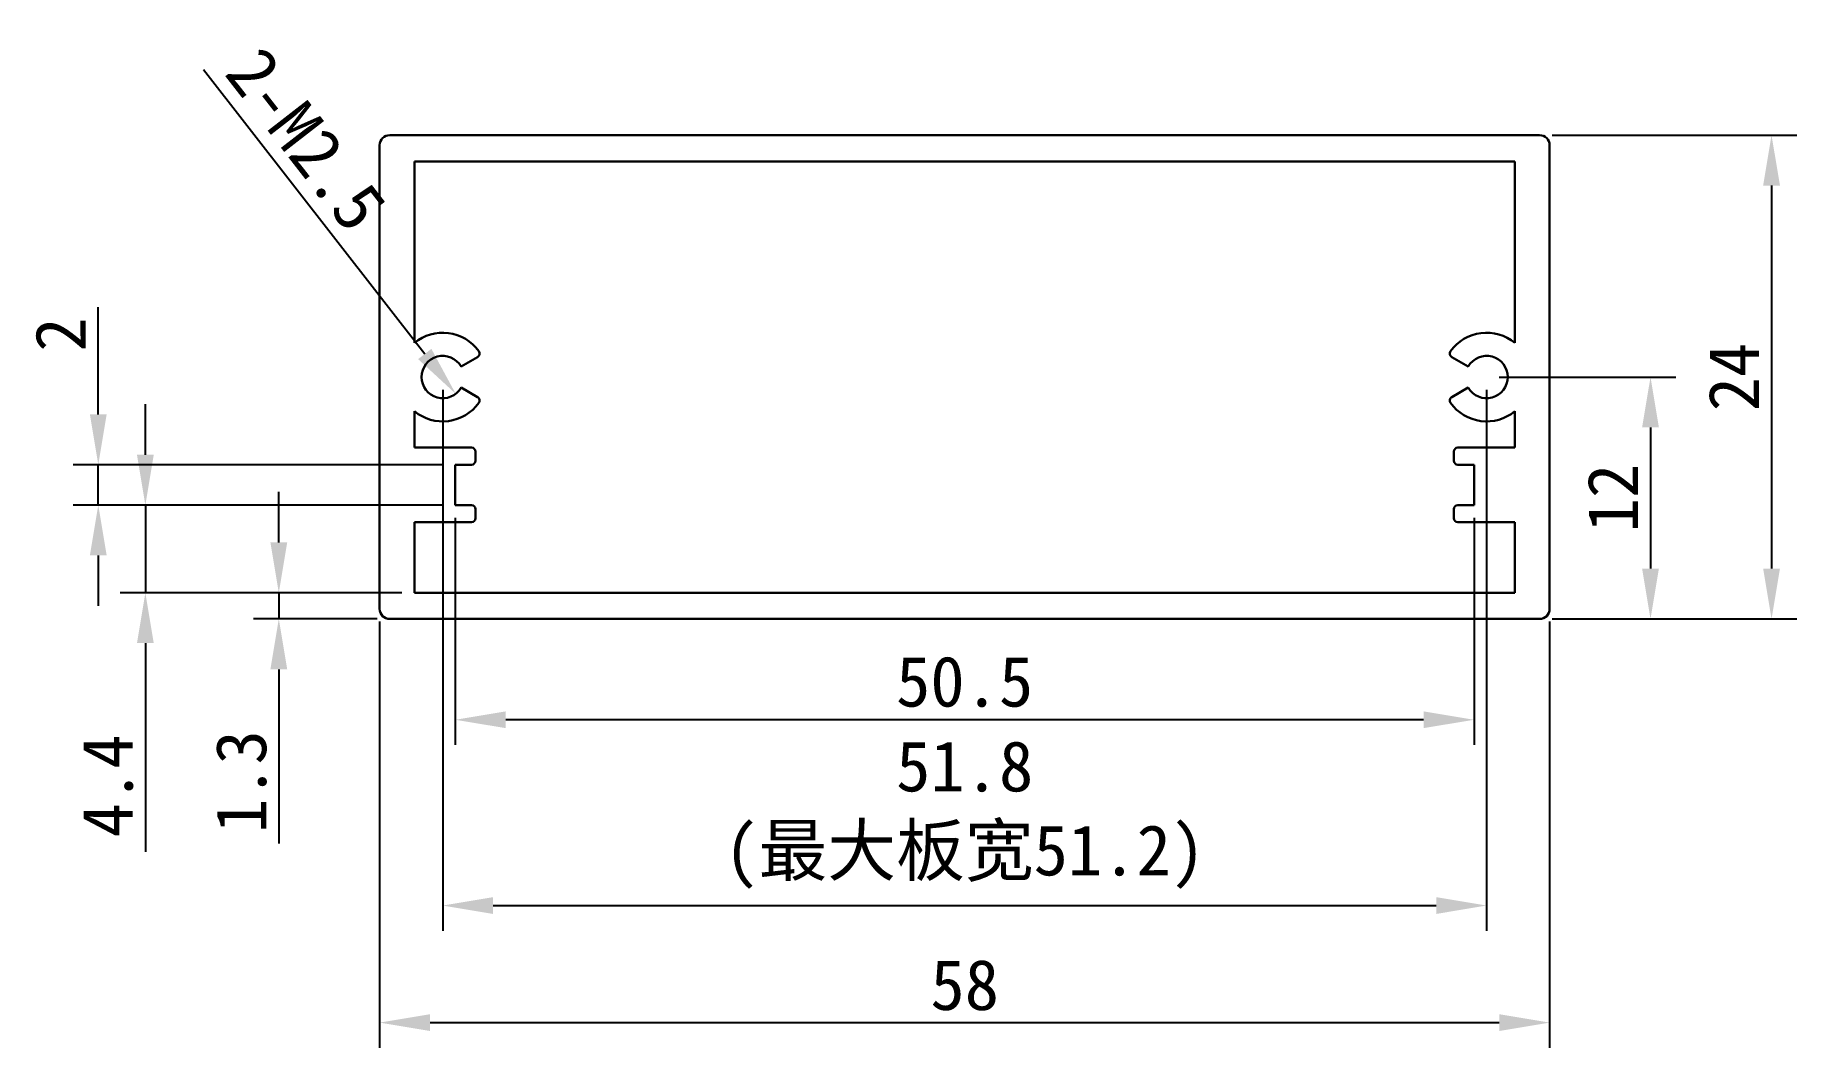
# Model space of a CAD drawing. Header units: millimetres. Extents: x 83.9 to 171.2, y 84 to 134.2.
import ezdxf

# ---------------------------------------------------------------- set-up
doc = ezdxf.new("R2010")
doc.units = ezdxf.units.MM
doc.header["$PDSIZE"] = -1
doc.layers.add('文字层', color=30, linetype='Continuous', lineweight=15)
doc.layers.add('细实线层', color=7, linetype='Continuous')
doc.styles.get("Standard").update_dxf_attribs({"font": 'simhei.ttf'})
doc.dimstyles.new('ISO-25', dxfattribs={"dimtxt": 2.5, "dimasz": 2.5, "dimexe": 1.25, "dimexo": 0.625, "dimtad": 1, "dimdec": 1, "dimdsep": 46, "dimtxsty": 'Standard', "dimcen": 2.5, "dimadec": 0, "dimazin": 0, "dimtfac": 1, "dimtdec": 1, "dimtmove": 0, "dimatfit": 3, "dimfxl": 1, "dimarcsym": 0})

# ---------------------------------------------------------------- blocks, each defined once
blk = doc.blocks.new('_D')
at = {"layer": 'Defpoints', "color": 0}
for p in [(100.937, 105.774), (158.937, 105.774), (158.937, 85.251)]:
    blk.add_point(p, dxfattribs=at)
at = {"layer": '细实线层', "color": 0, "lineweight": -2}
for p, q in [((100.937, 105.149), (100.937, 84.001)), ((158.937, 105.149), (158.937, 84.001)), ((103.437, 85.251), (156.437, 85.251))]:
    blk.add_line(p, q, dxfattribs=at)
at = {"layer": '细实线层', "color": 0}
for points in [[(103.437, 85.667), (103.437, 84.834), (100.937, 85.251)], [(156.437, 85.667), (156.437, 84.834), (158.937, 85.251)]]:
    blk.add_solid(points, dxfattribs=at)
at = {"layer": '细实线层', "color": 0, "insert": (129.94, 88.376), "char_height": 2.5, "attachment_point": 2}
blk.add_mtext('58', dxfattribs=at)
blk = doc.blocks.new('_D_1')
at = {"layer": 'Defpoints', "color": 0}
for p in [(158.437, 129.274), (158.437, 105.274), (169.937, 105.274)]:
    blk.add_point(p, dxfattribs=at)
at = {"layer": '细实线层', "color": 0, "lineweight": -2}
for p, q in [((159.062, 129.274), (171.187, 129.274)), ((169.937, 126.774), (169.937, 107.774)), ((159.062, 105.274), (171.187, 105.274))]:
    blk.add_line(p, q, dxfattribs=at)
at = {"layer": '细实线层', "color": 0}
for points in [[(169.52, 126.774), (170.354, 126.774), (169.937, 129.274)], [(169.52, 107.774), (170.354, 107.774), (169.937, 105.274)]]:
    blk.add_solid(points, dxfattribs=at)
at = {"layer": '细实线层', "color": 0, "insert": (166.812, 117.274), "char_height": 2.5, "attachment_point": 2, "rotation": 90}
blk.add_mtext('24', dxfattribs=at)
blk = doc.blocks.new('_D_2')
at = {"layer": 'Defpoints', "color": 0}
for p in [(102.662, 106.574), (95.937, 105.274), (101.437, 105.274)]:
    blk.add_point(p, dxfattribs=at)
at = {"layer": '细实线层', "color": 0, "lineweight": -2}
for p, q in [((95.937, 109.074), (95.937, 111.574)), ((102.037, 106.574), (94.687, 106.574)), ((95.937, 106.574), (95.937, 105.274)), ((100.812, 105.274), (94.687, 105.274)), ((95.937, 102.774), (95.937, 94.137))]:
    blk.add_line(p, q, dxfattribs=at)
at = {"layer": '细实线层', "color": 0}
for points in [[(95.52, 109.074), (96.354, 109.074), (95.937, 106.574)], [(95.52, 102.774), (96.354, 102.774), (95.937, 105.274)]]:
    blk.add_solid(points, dxfattribs=at)
at = {"layer": '细实线层', "color": 0, "insert": (92.812, 97.205), "char_height": 2.5, "attachment_point": 2, "rotation": 90}
blk.add_mtext('1.3', dxfattribs=at)
blk = doc.blocks.new('_D_3')
at = {"layer": 'Defpoints', "color": 0}
for p in [(104.062, 117.274), (155.812, 117.274), (155.812, 91.058)]:
    blk.add_point(p, dxfattribs=at)
at = {"layer": '文字层', "color": 0, "lineweight": -2}
for p, q in [((104.062, 116.649), (104.062, 89.808)), ((155.812, 116.649), (155.812, 89.808)), ((106.562, 91.058), (153.312, 91.058))]:
    blk.add_line(p, q, dxfattribs=at)
at = {"layer": '文字层', "color": 0}
for points in [[(106.562, 91.475), (106.562, 90.641), (104.062, 91.058)], [(153.312, 91.475), (153.312, 90.641), (155.812, 91.058)]]:
    blk.add_solid(points, dxfattribs=at)
at = {"layer": '文字层', "color": 0, "insert": (129.94, 99.22), "char_height": 2.5, "attachment_point": 2}
blk.add_mtext('51.8\\P(最大板宽51.2)', dxfattribs=at)
blk = doc.blocks.new('_D_4')
at = {"layer": 'Defpoints', "color": 0}
for p in [(155.812, 117.274), (158.437, 105.274), (163.937, 105.274)]:
    blk.add_point(p, dxfattribs=at)
at = {"layer": '细实线层', "color": 0, "lineweight": -2}
for p, q in [((156.437, 117.274), (165.187, 117.274)), ((163.937, 114.774), (163.937, 107.774)), ((159.062, 105.274), (165.187, 105.274))]:
    blk.add_line(p, q, dxfattribs=at)
at = {"layer": '细实线层', "color": 0}
for points in [[(163.52, 114.774), (164.354, 114.774), (163.937, 117.274)], [(163.52, 107.774), (164.354, 107.774), (163.937, 105.274)]]:
    blk.add_solid(points, dxfattribs=at)
at = {"layer": '细实线层', "color": 0, "insert": (160.812, 111.274), "char_height": 2.5, "attachment_point": 2, "rotation": 90}
blk.add_mtext('12', dxfattribs=at)
blk = doc.blocks.new('_D_5')
at = {"layer": 'Defpoints', "color": 0}
for p in [(103.418, 118.103), (104.706, 116.445)]:
    blk.add_point(p, dxfattribs=at)
at = {"layer": '细实线层', "color": 0, "lineweight": -2}
blk.add_line((92.209, 132.53), (103.172, 118.419), dxfattribs=at)
at = {"layer": '细实线层', "color": 0}
blk.add_solid([(103.501, 118.675), (102.843, 118.164), (104.706, 116.445)], dxfattribs=at)
at = {"layer": '细实线层', "color": 0, "insert": (97.288, 129.05), "char_height": 2.5, "attachment_point": 5, "rotation": 307.84599}
blk.add_mtext('2-M2.5', dxfattribs=at)
blk = doc.blocks.new('_D_6')
at = {"layer": 'Defpoints', "color": 0}
for p in [(104.687, 110.924), (89.322, 106.574), (102.662, 106.574)]:
    blk.add_point(p, dxfattribs=at)
at = {"layer": '细实线层', "color": 0, "lineweight": -2}
for p, q in [((89.322, 113.424), (89.322, 115.924)), ((104.062, 110.924), (88.072, 110.924)), ((89.322, 110.924), (89.322, 106.574)), ((102.037, 106.574), (88.072, 106.574)), ((89.322, 104.074), (89.322, 93.726))]:
    blk.add_line(p, q, dxfattribs=at)
at = {"layer": '细实线层', "color": 0}
for points in [[(88.905, 113.424), (89.739, 113.424), (89.322, 110.924)], [(88.905, 104.074), (89.739, 104.074), (89.322, 106.574)]]:
    blk.add_solid(points, dxfattribs=at)
at = {"layer": '细实线层', "color": 0, "insert": (86.197, 96.991), "char_height": 2.5, "attachment_point": 2, "rotation": 90}
blk.add_mtext('4.4', dxfattribs=at)
blk = doc.blocks.new('_D_7')
at = {"layer": 'Defpoints', "color": 0}
for p in [(104.687, 112.924), (86.988, 110.924), (104.687, 110.924)]:
    blk.add_point(p, dxfattribs=at)
at = {"layer": '细实线层', "color": 0, "lineweight": -2}
for p, q in [((86.988, 115.424), (86.988, 120.745)), ((104.062, 112.924), (85.738, 112.924)), ((86.988, 110.924), (86.988, 112.924)), ((104.062, 110.924), (85.738, 110.924)), ((86.988, 108.424), (86.988, 105.924))]:
    blk.add_line(p, q, dxfattribs=at)
at = {"layer": '细实线层', "color": 0}
for points in [[(86.571, 115.424), (87.404, 115.424), (86.988, 112.924)], [(86.571, 108.424), (87.404, 108.424), (86.988, 110.924)]]:
    blk.add_solid(points, dxfattribs=at)
at = {"layer": '细实线层', "color": 0, "insert": (83.863, 119.383), "char_height": 2.5, "attachment_point": 2, "rotation": 90}
blk.add_mtext('2', dxfattribs=at)
blk = doc.blocks.new('_D_8')
at = {"layer": 'Defpoints', "color": 0}
for p in [(104.687, 110.924), (155.187, 110.924), (104.687, 100.274)]:
    blk.add_point(p, dxfattribs=at)
at = {"layer": '细实线层', "color": 0, "lineweight": -2}
for p, q in [((104.687, 110.299), (104.687, 99.024)), ((155.187, 110.299), (155.187, 99.024)), ((152.687, 100.274), (107.187, 100.274))]:
    blk.add_line(p, q, dxfattribs=at)
at = {"layer": '细实线层', "color": 0}
for points in [[(107.187, 100.691), (107.187, 99.858), (104.687, 100.274)], [(152.687, 100.691), (152.687, 99.858), (155.187, 100.274)]]:
    blk.add_solid(points, dxfattribs=at)
at = {"layer": '细实线层', "color": 0, "insert": (129.937, 103.427), "char_height": 2.5, "attachment_point": 2}
blk.add_mtext('50.5', dxfattribs=at)

msp = doc.modelspace()

# ---------------------------------------------------------------- linework, layer by layer
at = {"color": 7, "linetype": 'Continuous', "lineweight": 30}
for p, q in [((101.437, 129.274), (158.437, 129.274)), ((100.937, 105.774), (100.937, 128.774)), ((158.937, 128.774), (158.937, 105.774)), ((102.662, 127.974), (157.212, 127.974)), ((102.662, 118.971), (102.662, 127.974)), ((157.212, 127.974), (157.212, 118.971)), ((104.971, 117.799), (105.785, 118.269)), ((154.089, 118.269), (154.903, 117.799)), ((105.785, 116.279), (104.971, 116.749)), ((154.903, 116.749), (154.089, 116.279)), ((102.662, 113.774), (102.662, 115.577)), ((157.212, 115.577), (157.212, 113.774)), ((102.662, 113.774), (105.487, 113.774)), ((105.687, 113.574), (105.687, 113.124)), ((154.187, 113.124), (154.187, 113.574)), ((154.387, 113.774), (157.212, 113.774)), ((105.487, 112.924), (104.687, 112.924)), ((104.687, 112.924), (104.687, 110.924)), ((155.187, 112.924), (154.387, 112.924)), ((155.187, 110.924), (155.187, 112.924)), ((104.687, 110.924), (105.487, 110.924)), ((154.387, 110.924), (155.187, 110.924)), ((102.662, 106.574), (102.662, 110.074)), ((105.487, 110.074), (102.662, 110.074)), ((105.687, 110.724), (105.687, 110.274)), ((154.187, 110.274), (154.187, 110.724)), ((157.212, 110.074), (154.387, 110.074)), ((157.212, 110.074), (157.212, 106.574)), ((157.212, 106.574), (102.662, 106.574)), ((158.437, 105.274), (101.437, 105.274))]:
    msp.add_line(p, q, dxfattribs=at)
for centre, radius, start, end in [((101.437, 128.774), 0.5, 90, 180), ((158.437, 128.774), 0.5, 0, 90), ((104.062, 117.274), 2.2, 35.73917, 129.5212), ((155.812, 117.274), 2.2, 50.4788, 144.26083), ((104.062, 117.274), 1.05, 30, 330), ((105.685, 118.442), 0.2, 300, 35.73917), ((154.189, 118.442), 0.2, 144.26083, 240), ((155.812, 117.274), 1.05, 210, 150), ((105.685, 116.106), 0.2, 324.26083, 60), ((154.189, 116.106), 0.2, 120, 215.73917), ((104.062, 117.274), 2.2, 230.4788, 324.26083), ((155.812, 117.274), 2.2, 215.73917, 309.5212), ((105.487, 113.574), 0.2, 0, 90), ((154.387, 113.574), 0.2, 90, 180), ((105.487, 113.124), 0.2, 270, 0), ((154.387, 113.124), 0.2, 180, 270), ((105.487, 110.724), 0.2, 0, 90), ((154.387, 110.724), 0.2, 90, 180), ((105.487, 110.274), 0.2, 270, 0), ((154.387, 110.274), 0.2, 180, 270), ((101.437, 105.774), 0.5, 180, 270), ((158.437, 105.774), 0.5, 270, 0)]:
    msp.add_arc(centre, radius, start, end, dxfattribs=at)

# ---------------------------------------------------------------- dimensions: what is measured, and where the dimension line sits
at = {"layer": '文字层'}
dim = msp.add_linear_dim(base=(155.812080782, 91.057970642), p1=(104.062080782, 117.274293507), p2=(155.812080782, 117.274293507), text='<>\\P(最大板宽51.2)', dimstyle='ISO-25', dxfattribs=at)
dim.commit()
dim.dimension.update_dxf_attribs({"geometry": '_D_3', "text_midpoint": (129.939741041, 91.057970642), "dimtype": 160})
at = {"layer": '细实线层'}
dim = msp.add_diameter_dim_2p(p1=(103.418, 118.103), p2=(104.706, 116.445), text='2-M2.5', dimstyle='ISO-25', dxfattribs=at)
dim.commit()
dim.dimension.update_dxf_attribs({"geometry": '_D_5', "text_midpoint": (95.807, 127.899), "dimtype": 163})
for base, p1, p2, picture, middle in [((169.937, 105.274), (158.437, 129.274), (158.437, 105.274), '_D_1', (169.937, 117.274)), ((86.988, 110.924), (104.687, 112.924), (104.687, 110.924), '_D_7', (86.988, 119.383)), ((163.937, 105.274), (155.812, 117.274), (158.437, 105.274), '_D_4', (163.937, 111.274)), ((89.321872163, 106.574293507), (104.687080782, 110.924293507), (102.662080782, 106.574293507), '_D_6', (89.321872163, 96.990960174)), ((95.937, 105.274), (102.662, 106.574), (101.437, 105.274), '_D_2', (95.937, 97.205))]:
    dim = msp.add_linear_dim(base=base, p1=p1, p2=p2, angle=90, dimstyle='ISO-25', dxfattribs=at)
    dim.commit()
    dim.dimension.update_dxf_attribs({"geometry": picture, "text_midpoint": middle, "dimtype": 160})
for base, p1, p2, picture, middle in [((104.687, 100.274), (155.187, 110.924), (104.687, 110.924), '_D_8', (129.937, 100.274)), ((158.937, 85.251), (100.937, 105.774), (158.937, 105.774), '_D', (129.94, 85.251))]:
    dim = msp.add_linear_dim(base=base, p1=p1, p2=p2, dimstyle='ISO-25', dxfattribs=at)
    dim.commit()
    dim.dimension.update_dxf_attribs({"geometry": picture, "text_midpoint": middle, "dimtype": 160})

doc.saveas('drawing.dxf')
